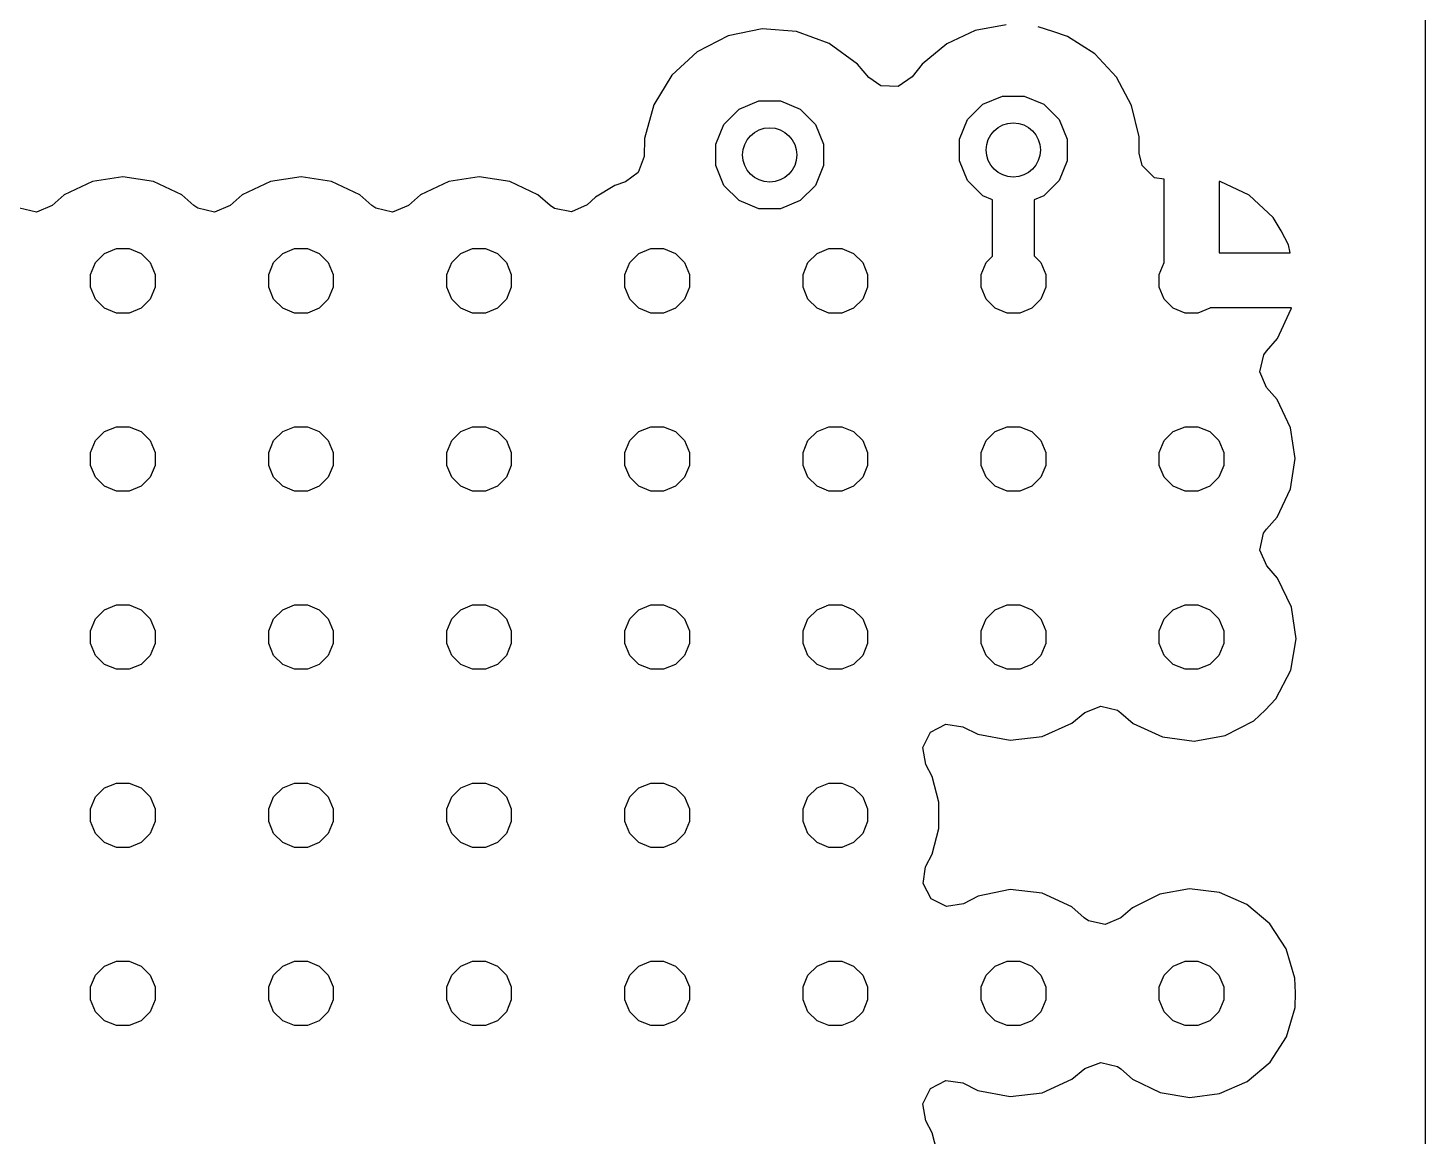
# Model space of a CAD drawing. Header units: inches. Extents: x 5.33 to 6.48, y -5.2 to -3.46.
# Drawn here: x 6.2804 to 6.4812, y -4.0155 to -3.8563 of the extents above; entities that cross this region are included whole.
import ezdxf

# ---------------------------------------------------------------- set-up
doc = ezdxf.new("R2010")
doc.units = ezdxf.units.IN
doc.header["$MEASUREMENT"] = 0
doc.layers.add('Top Layer', color=13, linetype='CONTINUOUS', true_color=0xc83434)

msp = doc.modelspace()

# ---------------------------------------------------------------- linework, layer by layer
at = {"layer": 'Top Layer', "linetype": 'CONTINUOUS'}
for p, q in [((6.48117, -3.5628), (6.48117, -4.32087)), ((6.421, -3.85581), (6.41655, -3.85664)), ((6.38104, -3.8574), (6.37661, -3.85968)), ((6.38591, -3.85642), (6.38104, -3.8574)), ((6.39087, -3.8568), (6.38591, -3.85642)), ((6.39554, -3.85851), (6.39087, -3.8568)), ((6.41655, -3.85664), (6.41245, -3.85855)), ((6.4277, -3.85676), (6.42557, -3.85612)), ((6.42981, -3.85751), (6.4277, -3.85676)), ((6.43372, -3.86), (6.42981, -3.85751)), ((6.37661, -3.85968), (6.37297, -3.86306)), ((6.39963, -3.86146), (6.39554, -3.85851)), ((6.41245, -3.85855), (6.40891, -3.86145)), ((6.40127, -3.86341), (6.39963, -3.86146)), ((6.40891, -3.86145), (6.40749, -3.86328)), ((6.43683, -3.86336), (6.43372, -3.86)), ((6.37297, -3.86306), (6.37038, -3.86731)), ((6.40298, -3.86459), (6.40127, -3.86341)), ((6.40749, -3.86328), (6.40545, -3.86467)), ((6.43899, -3.86739), (6.43683, -3.86336)), ((6.40545, -3.86467), (6.40298, -3.86459)), ((6.37038, -3.86731), (6.36903, -3.87217)), ((6.38044, -3.87012), (6.38262, -3.86794)), ((6.38262, -3.86794), (6.38547, -3.86676)), ((6.38547, -3.86676), (6.38855, -3.86676)), ((6.38855, -3.86676), (6.3914, -3.86794)), ((6.3914, -3.86794), (6.39358, -3.87012)), ((6.41544, -3.86941), (6.41762, -3.86723)), ((6.41762, -3.86723), (6.42047, -3.86605)), ((6.42047, -3.86605), (6.42355, -3.86605)), ((6.42355, -3.86605), (6.4264, -3.86723)), ((6.4264, -3.86723), (6.42858, -3.86941)), ((6.44007, -3.8719), (6.43899, -3.86739)), ((6.41426, -3.87226), (6.41544, -3.86941)), ((6.42858, -3.86941), (6.42976, -3.87226)), ((6.37926, -3.87297), (6.38044, -3.87012)), ((6.39358, -3.87012), (6.39476, -3.87297)), ((6.44009, -3.87425), (6.44007, -3.8719)), ((6.36903, -3.87217), (6.36896, -3.87472)), ((6.37926, -3.87605), (6.37926, -3.87297)), ((6.39476, -3.87297), (6.39476, -3.87605)), ((6.41426, -3.87534), (6.41426, -3.87226)), ((6.42976, -3.87226), (6.42976, -3.87534)), ((6.36896, -3.87472), (6.36813, -3.87705)), ((6.41544, -3.87819), (6.41426, -3.87534)), ((6.42976, -3.87534), (6.42858, -3.87819)), ((6.44053, -3.87603), (6.44009, -3.87425)), ((6.29409, -3.87764), (6.28971, -3.87831)), ((6.29848, -3.87831), (6.29409, -3.87764)), ((6.31969, -3.87764), (6.3153, -3.87831)), ((6.32407, -3.87831), (6.31969, -3.87764)), ((6.34528, -3.87764), (6.34089, -3.87831)), ((6.34966, -3.87831), (6.34528, -3.87764)), ((6.36813, -3.87705), (6.36629, -3.87838)), ((6.38044, -3.8789), (6.37926, -3.87605)), ((6.39476, -3.87605), (6.39358, -3.8789)), ((6.44228, -3.87778), (6.44053, -3.87603)), ((6.4437, -3.878), (6.44228, -3.87778)), ((6.28971, -3.87831), (6.28565, -3.88026)), ((6.30254, -3.88026), (6.29848, -3.87831)), ((6.3153, -3.87831), (6.31124, -3.88026)), ((6.32813, -3.88026), (6.32407, -3.87831)), ((6.34089, -3.87831), (6.33683, -3.88026)), ((6.35372, -3.88026), (6.34966, -3.87831)), ((6.36476, -3.87892), (6.36197, -3.88059)), ((6.36629, -3.87838), (6.36476, -3.87892)), ((6.38262, -3.88108), (6.38044, -3.8789)), ((6.39358, -3.8789), (6.3914, -3.88108)), ((6.41762, -3.88037), (6.41544, -3.87819)), ((6.42858, -3.87819), (6.4264, -3.88037)), ((6.4437, -3.88858), (6.4437, -3.878)), ((6.45173, -3.87835), (6.45157, -3.87833)), ((6.45157, -3.87833), (6.45157, -3.88858)), ((6.4559, -3.88029), (6.45173, -3.87835)), ((6.28392, -3.88176), (6.28165, -3.88273)), ((6.28565, -3.88026), (6.28392, -3.88176)), ((6.30427, -3.88176), (6.30254, -3.88026)), ((6.30483, -3.88217), (6.30427, -3.88176)), ((6.30951, -3.88176), (6.30724, -3.88273)), ((6.31124, -3.88026), (6.30951, -3.88176)), ((6.32986, -3.88176), (6.32813, -3.88026)), ((6.33042, -3.88217), (6.32986, -3.88176)), ((6.3351, -3.88176), (6.33283, -3.88273)), ((6.33683, -3.88026), (6.3351, -3.88176)), ((6.35545, -3.88176), (6.35372, -3.88026)), ((6.3561, -3.88222), (6.35545, -3.88176)), ((6.36077, -3.88169), (6.35852, -3.88271)), ((6.36197, -3.88059), (6.36077, -3.88169)), ((6.38547, -3.88226), (6.38262, -3.88108)), ((6.3914, -3.88108), (6.38855, -3.88226)), ((6.41901, -3.88095), (6.41762, -3.88037)), ((6.41901, -3.88907), (6.41901, -3.88095)), ((6.4264, -3.88037), (6.42501, -3.88095)), ((6.42501, -3.88095), (6.42501, -3.88903)), ((6.45932, -3.88348), (6.4559, -3.88029)), ((6.28165, -3.88273), (6.27924, -3.88217)), ((6.30724, -3.88273), (6.30483, -3.88217)), ((6.33283, -3.88273), (6.33042, -3.88217)), ((6.35852, -3.88271), (6.3561, -3.88222)), ((6.38855, -3.88226), (6.38547, -3.88226)), ((6.46048, -3.88542), (6.45932, -3.88348)), ((6.46153, -3.88744), (6.46048, -3.88542)), ((6.29145, -3.88867), (6.29315, -3.88796)), ((6.29315, -3.88796), (6.295, -3.88796)), ((6.295, -3.88796), (6.2967, -3.88867)), ((6.31704, -3.88867), (6.31874, -3.88796)), ((6.31874, -3.88796), (6.32059, -3.88796)), ((6.32059, -3.88796), (6.32229, -3.88867)), ((6.34263, -3.88867), (6.34433, -3.88796)), ((6.34433, -3.88796), (6.34618, -3.88796)), ((6.34618, -3.88796), (6.34788, -3.88867)), ((6.36822, -3.88867), (6.36992, -3.88796)), ((6.36992, -3.88796), (6.37177, -3.88796)), ((6.37177, -3.88796), (6.37347, -3.88867)), ((6.39381, -3.88867), (6.39552, -3.88796)), ((6.39552, -3.88796), (6.39736, -3.88796)), ((6.39736, -3.88796), (6.39906, -3.88867)), ((6.46177, -3.88858), (6.46153, -3.88744)), ((6.28944, -3.89168), (6.29015, -3.88997)), ((6.29015, -3.88997), (6.29145, -3.88867)), ((6.2967, -3.88867), (6.298, -3.88997)), ((6.298, -3.88997), (6.29871, -3.89168)), ((6.31503, -3.89168), (6.31574, -3.88997)), ((6.31574, -3.88997), (6.31704, -3.88867)), ((6.32229, -3.88867), (6.32359, -3.88997)), ((6.32359, -3.88997), (6.3243, -3.89168)), ((6.34062, -3.89168), (6.34133, -3.88997)), ((6.34133, -3.88997), (6.34263, -3.88867)), ((6.34788, -3.88867), (6.34918, -3.88997)), ((6.34918, -3.88997), (6.34989, -3.89168)), ((6.36621, -3.89168), (6.36692, -3.88997)), ((6.36692, -3.88997), (6.36822, -3.88867)), ((6.37347, -3.88867), (6.37477, -3.88997)), ((6.37477, -3.88997), (6.37548, -3.89168)), ((6.3918, -3.89168), (6.39251, -3.88997)), ((6.39251, -3.88997), (6.39381, -3.88867)), ((6.39906, -3.88867), (6.40037, -3.88997)), ((6.40037, -3.88997), (6.40107, -3.89168)), ((6.41739, -3.89168), (6.4181, -3.88997)), ((6.4181, -3.88997), (6.41901, -3.88907)), ((6.42501, -3.88903), (6.42596, -3.88997)), ((6.42596, -3.88997), (6.42666, -3.89168)), ((6.44298, -3.89168), (6.44369, -3.88997)), ((6.44369, -3.88997), (6.4437, -3.88996)), ((6.4437, -3.88996), (6.4437, -3.88858)), ((6.45157, -3.88858), (6.46177, -3.88858)), ((6.28944, -3.89352), (6.28944, -3.89168)), ((6.29871, -3.89168), (6.29871, -3.89352)), ((6.31503, -3.89352), (6.31503, -3.89168)), ((6.3243, -3.89168), (6.3243, -3.89352)), ((6.34062, -3.89352), (6.34062, -3.89168)), ((6.34989, -3.89168), (6.34989, -3.89352)), ((6.36621, -3.89352), (6.36621, -3.89168)), ((6.37548, -3.89168), (6.37548, -3.89352)), ((6.3918, -3.89352), (6.3918, -3.89168)), ((6.40107, -3.89168), (6.40107, -3.89352)), ((6.41739, -3.89352), (6.41739, -3.89168)), ((6.42666, -3.89168), (6.42666, -3.89352)), ((6.44298, -3.89352), (6.44298, -3.89168)), ((6.29015, -3.89522), (6.28944, -3.89352)), ((6.29871, -3.89352), (6.298, -3.89522)), ((6.31574, -3.89522), (6.31503, -3.89352)), ((6.3243, -3.89352), (6.32359, -3.89522)), ((6.34133, -3.89522), (6.34062, -3.89352)), ((6.34989, -3.89352), (6.34918, -3.89522)), ((6.36692, -3.89522), (6.36621, -3.89352)), ((6.37548, -3.89352), (6.37477, -3.89522)), ((6.39251, -3.89522), (6.3918, -3.89352)), ((6.40107, -3.89352), (6.40037, -3.89522)), ((6.4181, -3.89522), (6.41739, -3.89352)), ((6.42666, -3.89352), (6.42596, -3.89522)), ((6.44369, -3.89522), (6.44298, -3.89352)), ((6.29145, -3.89653), (6.29015, -3.89522)), ((6.298, -3.89522), (6.2967, -3.89653)), ((6.31704, -3.89653), (6.31574, -3.89522)), ((6.32359, -3.89522), (6.32229, -3.89653)), ((6.34263, -3.89653), (6.34133, -3.89522)), ((6.34918, -3.89522), (6.34788, -3.89653)), ((6.36822, -3.89653), (6.36692, -3.89522)), ((6.37477, -3.89522), (6.37347, -3.89653)), ((6.39381, -3.89653), (6.39251, -3.89522)), ((6.40037, -3.89522), (6.39906, -3.89653)), ((6.4194, -3.89653), (6.4181, -3.89522)), ((6.42596, -3.89522), (6.42465, -3.89653)), ((6.44499, -3.89653), (6.44369, -3.89522)), ((6.29315, -3.89723), (6.29145, -3.89653)), ((6.295, -3.89723), (6.29315, -3.89723)), ((6.2967, -3.89653), (6.295, -3.89723)), ((6.31874, -3.89723), (6.31704, -3.89653)), ((6.32059, -3.89723), (6.31874, -3.89723)), ((6.32229, -3.89653), (6.32059, -3.89723)), ((6.34433, -3.89723), (6.34263, -3.89653)), ((6.34618, -3.89723), (6.34433, -3.89723)), ((6.34788, -3.89653), (6.34618, -3.89723)), ((6.36992, -3.89723), (6.36822, -3.89653)), ((6.37177, -3.89723), (6.36992, -3.89723)), ((6.37347, -3.89653), (6.37177, -3.89723)), ((6.39552, -3.89723), (6.39381, -3.89653)), ((6.39736, -3.89723), (6.39552, -3.89723)), ((6.39906, -3.89653), (6.39736, -3.89723)), ((6.42111, -3.89723), (6.4194, -3.89653)), ((6.42295, -3.89723), (6.42111, -3.89723)), ((6.42465, -3.89653), (6.42295, -3.89723)), ((6.4467, -3.89723), (6.44499, -3.89653)), ((6.44854, -3.89723), (6.4467, -3.89723)), ((6.45024, -3.89653), (6.44854, -3.89723)), ((6.45031, -3.89646), (6.45024, -3.89653)), ((6.46197, -3.89646), (6.45031, -3.89646)), ((6.45997, -3.90089), (6.46195, -3.89663)), ((6.46195, -3.89663), (6.46197, -3.89646)), ((6.4584, -3.90269), (6.45997, -3.90089)), ((6.45743, -3.90566), (6.45799, -3.90325)), ((6.45799, -3.90325), (6.4584, -3.90269)), ((6.4584, -3.90794), (6.45743, -3.90566)), ((6.4599, -3.90967), (6.4584, -3.90794)), ((6.46185, -3.91372), (6.4599, -3.90967)), ((6.29145, -3.91426), (6.29315, -3.91356)), ((6.29315, -3.91356), (6.295, -3.91356)), ((6.295, -3.91356), (6.2967, -3.91426)), ((6.31704, -3.91426), (6.31874, -3.91356)), ((6.31874, -3.91356), (6.32059, -3.91356)), ((6.32059, -3.91356), (6.32229, -3.91426)), ((6.34263, -3.91426), (6.34433, -3.91356)), ((6.34433, -3.91356), (6.34618, -3.91356)), ((6.34618, -3.91356), (6.34788, -3.91426)), ((6.36822, -3.91426), (6.36992, -3.91356)), ((6.36992, -3.91356), (6.37177, -3.91356)), ((6.37177, -3.91356), (6.37347, -3.91426)), ((6.39381, -3.91426), (6.39552, -3.91356)), ((6.39552, -3.91356), (6.39736, -3.91356)), ((6.39736, -3.91356), (6.39906, -3.91426)), ((6.4194, -3.91426), (6.42111, -3.91356)), ((6.42111, -3.91356), (6.42295, -3.91356)), ((6.42295, -3.91356), (6.42465, -3.91426)), ((6.44499, -3.91426), (6.4467, -3.91356)), ((6.4467, -3.91356), (6.44854, -3.91356)), ((6.44854, -3.91356), (6.45024, -3.91426)), ((6.46251, -3.91811), (6.46185, -3.91372)), ((6.28944, -3.91727), (6.29015, -3.91556)), ((6.29015, -3.91556), (6.29145, -3.91426)), ((6.2967, -3.91426), (6.298, -3.91556)), ((6.298, -3.91556), (6.29871, -3.91727)), ((6.31503, -3.91727), (6.31574, -3.91556)), ((6.31574, -3.91556), (6.31704, -3.91426)), ((6.32229, -3.91426), (6.32359, -3.91556)), ((6.32359, -3.91556), (6.3243, -3.91727)), ((6.34062, -3.91727), (6.34133, -3.91556)), ((6.34133, -3.91556), (6.34263, -3.91426)), ((6.34788, -3.91426), (6.34918, -3.91556)), ((6.34918, -3.91556), (6.34989, -3.91727)), ((6.36621, -3.91727), (6.36692, -3.91556)), ((6.36692, -3.91556), (6.36822, -3.91426)), ((6.37347, -3.91426), (6.37477, -3.91556)), ((6.37477, -3.91556), (6.37548, -3.91727)), ((6.3918, -3.91727), (6.39251, -3.91556)), ((6.39251, -3.91556), (6.39381, -3.91426)), ((6.39906, -3.91426), (6.40037, -3.91556)), ((6.40037, -3.91556), (6.40107, -3.91727)), ((6.41739, -3.91727), (6.4181, -3.91556)), ((6.4181, -3.91556), (6.4194, -3.91426)), ((6.42465, -3.91426), (6.42596, -3.91556)), ((6.42596, -3.91556), (6.42666, -3.91727)), ((6.44298, -3.91727), (6.44369, -3.91556)), ((6.44369, -3.91556), (6.44499, -3.91426)), ((6.45024, -3.91426), (6.45155, -3.91556)), ((6.45155, -3.91556), (6.45225, -3.91727)), ((6.28944, -3.91911), (6.28944, -3.91727)), ((6.29871, -3.91727), (6.29871, -3.91911)), ((6.31503, -3.91911), (6.31503, -3.91727)), ((6.3243, -3.91727), (6.3243, -3.91911)), ((6.34062, -3.91911), (6.34062, -3.91727)), ((6.34989, -3.91727), (6.34989, -3.91911)), ((6.36621, -3.91911), (6.36621, -3.91727)), ((6.37548, -3.91727), (6.37548, -3.91911)), ((6.3918, -3.91911), (6.3918, -3.91727)), ((6.40107, -3.91727), (6.40107, -3.91911)), ((6.41739, -3.91911), (6.41739, -3.91727)), ((6.42666, -3.91727), (6.42666, -3.91911)), ((6.44298, -3.91911), (6.44298, -3.91727)), ((6.45225, -3.91727), (6.45225, -3.91911)), ((6.46185, -3.9225), (6.46251, -3.91811)), ((6.29015, -3.92081), (6.28944, -3.91911)), ((6.29871, -3.91911), (6.298, -3.92081)), ((6.31574, -3.92081), (6.31503, -3.91911)), ((6.3243, -3.91911), (6.32359, -3.92081)), ((6.34133, -3.92081), (6.34062, -3.91911)), ((6.34989, -3.91911), (6.34918, -3.92081)), ((6.36692, -3.92081), (6.36621, -3.91911)), ((6.37548, -3.91911), (6.37477, -3.92081)), ((6.39251, -3.92081), (6.3918, -3.91911)), ((6.40107, -3.91911), (6.40037, -3.92081)), ((6.4181, -3.92081), (6.41739, -3.91911)), ((6.42666, -3.91911), (6.42596, -3.92081)), ((6.44369, -3.92081), (6.44298, -3.91911)), ((6.45225, -3.91911), (6.45155, -3.92081)), ((6.29145, -3.92212), (6.29015, -3.92081)), ((6.29315, -3.92282), (6.29145, -3.92212)), ((6.2967, -3.92212), (6.295, -3.92282)), ((6.298, -3.92081), (6.2967, -3.92212)), ((6.31704, -3.92212), (6.31574, -3.92081)), ((6.31874, -3.92282), (6.31704, -3.92212)), ((6.32229, -3.92212), (6.32059, -3.92282)), ((6.32359, -3.92081), (6.32229, -3.92212)), ((6.34263, -3.92212), (6.34133, -3.92081)), ((6.34433, -3.92282), (6.34263, -3.92212)), ((6.34788, -3.92212), (6.34618, -3.92282)), ((6.34918, -3.92081), (6.34788, -3.92212)), ((6.36822, -3.92212), (6.36692, -3.92081)), ((6.36992, -3.92282), (6.36822, -3.92212)), ((6.37347, -3.92212), (6.37177, -3.92282)), ((6.37477, -3.92081), (6.37347, -3.92212)), ((6.39381, -3.92212), (6.39251, -3.92081)), ((6.39552, -3.92282), (6.39381, -3.92212)), ((6.39906, -3.92212), (6.39736, -3.92282)), ((6.40037, -3.92081), (6.39906, -3.92212)), ((6.4194, -3.92212), (6.4181, -3.92081)), ((6.42111, -3.92282), (6.4194, -3.92212)), ((6.42465, -3.92212), (6.42295, -3.92282)), ((6.42596, -3.92081), (6.42465, -3.92212)), ((6.44499, -3.92212), (6.44369, -3.92081)), ((6.4467, -3.92282), (6.44499, -3.92212)), ((6.45024, -3.92212), (6.44854, -3.92282)), ((6.45155, -3.92081), (6.45024, -3.92212)), ((6.295, -3.92282), (6.29315, -3.92282)), ((6.32059, -3.92282), (6.31874, -3.92282)), ((6.34618, -3.92282), (6.34433, -3.92282)), ((6.37177, -3.92282), (6.36992, -3.92282)), ((6.39736, -3.92282), (6.39552, -3.92282)), ((6.42295, -3.92282), (6.42111, -3.92282)), ((6.44854, -3.92282), (6.4467, -3.92282)), ((6.4599, -3.92656), (6.46185, -3.9225)), ((6.4584, -3.92828), (6.4599, -3.92656)), ((6.45744, -3.93128), (6.45797, -3.92887)), ((6.45797, -3.92887), (6.4584, -3.92828)), ((6.45842, -3.93355), (6.45744, -3.93128)), ((6.45998, -3.93532), (6.45842, -3.93355)), ((6.462, -3.9395), (6.45998, -3.93532)), ((6.29015, -3.94115), (6.29145, -3.93985)), ((6.29145, -3.93985), (6.29315, -3.93915)), ((6.29315, -3.93915), (6.295, -3.93915)), ((6.295, -3.93915), (6.2967, -3.93985)), ((6.2967, -3.93985), (6.298, -3.94115)), ((6.31574, -3.94115), (6.31704, -3.93985)), ((6.31704, -3.93985), (6.31874, -3.93915)), ((6.31874, -3.93915), (6.32059, -3.93915)), ((6.32059, -3.93915), (6.32229, -3.93985)), ((6.32229, -3.93985), (6.32359, -3.94115)), ((6.34133, -3.94115), (6.34263, -3.93985)), ((6.34263, -3.93985), (6.34433, -3.93915)), ((6.34433, -3.93915), (6.34618, -3.93915)), ((6.34618, -3.93915), (6.34788, -3.93985)), ((6.34788, -3.93985), (6.34918, -3.94115)), ((6.36692, -3.94115), (6.36822, -3.93985)), ((6.36822, -3.93985), (6.36992, -3.93915)), ((6.36992, -3.93915), (6.37177, -3.93915)), ((6.37177, -3.93915), (6.37347, -3.93985)), ((6.37347, -3.93985), (6.37477, -3.94115)), ((6.39251, -3.94115), (6.39381, -3.93985)), ((6.39381, -3.93985), (6.39552, -3.93915)), ((6.39552, -3.93915), (6.39736, -3.93915)), ((6.39736, -3.93915), (6.39906, -3.93985)), ((6.39906, -3.93985), (6.40037, -3.94115)), ((6.4181, -3.94115), (6.4194, -3.93985)), ((6.4194, -3.93985), (6.42111, -3.93915)), ((6.42111, -3.93915), (6.42295, -3.93915)), ((6.42295, -3.93915), (6.42465, -3.93985)), ((6.42465, -3.93985), (6.42596, -3.94115)), ((6.44369, -3.94115), (6.44499, -3.93985)), ((6.44499, -3.93985), (6.4467, -3.93915)), ((6.4467, -3.93915), (6.44854, -3.93915)), ((6.44854, -3.93915), (6.45024, -3.93985)), ((6.45024, -3.93985), (6.45155, -3.94115)), ((6.46263, -3.94402), (6.462, -3.9395)), ((6.28944, -3.94286), (6.29015, -3.94115)), ((6.298, -3.94115), (6.29871, -3.94286)), ((6.31503, -3.94286), (6.31574, -3.94115)), ((6.32359, -3.94115), (6.3243, -3.94286)), ((6.34062, -3.94286), (6.34133, -3.94115)), ((6.34918, -3.94115), (6.34989, -3.94286)), ((6.36621, -3.94286), (6.36692, -3.94115)), ((6.37477, -3.94115), (6.37548, -3.94286)), ((6.3918, -3.94286), (6.39251, -3.94115)), ((6.40037, -3.94115), (6.40107, -3.94286)), ((6.41739, -3.94286), (6.4181, -3.94115)), ((6.42596, -3.94115), (6.42666, -3.94286)), ((6.44298, -3.94286), (6.44369, -3.94115)), ((6.45155, -3.94115), (6.45225, -3.94286)), ((6.28944, -3.9447), (6.28944, -3.94286)), ((6.29871, -3.94286), (6.29871, -3.9447)), ((6.31503, -3.9447), (6.31503, -3.94286)), ((6.3243, -3.94286), (6.3243, -3.9447)), ((6.34062, -3.9447), (6.34062, -3.94286)), ((6.34989, -3.94286), (6.34989, -3.9447)), ((6.36621, -3.9447), (6.36621, -3.94286)), ((6.37548, -3.94286), (6.37548, -3.9447)), ((6.3918, -3.9447), (6.3918, -3.94286)), ((6.40107, -3.94286), (6.40107, -3.9447)), ((6.41739, -3.9447), (6.41739, -3.94286)), ((6.42666, -3.94286), (6.42666, -3.9447)), ((6.44298, -3.9447), (6.44298, -3.94286)), ((6.45225, -3.94286), (6.45225, -3.9447)), ((6.46186, -3.94851), (6.46263, -3.94402)), ((6.29015, -3.9464), (6.28944, -3.9447)), ((6.29871, -3.9447), (6.298, -3.9464)), ((6.31574, -3.9464), (6.31503, -3.9447)), ((6.3243, -3.9447), (6.32359, -3.9464)), ((6.34133, -3.9464), (6.34062, -3.9447)), ((6.34989, -3.9447), (6.34918, -3.9464)), ((6.36692, -3.9464), (6.36621, -3.9447)), ((6.37548, -3.9447), (6.37477, -3.9464)), ((6.39251, -3.9464), (6.3918, -3.9447)), ((6.40107, -3.9447), (6.40037, -3.9464)), ((6.4181, -3.9464), (6.41739, -3.9447)), ((6.42666, -3.9447), (6.42596, -3.9464)), ((6.44369, -3.9464), (6.44298, -3.9447)), ((6.45225, -3.9447), (6.45155, -3.9464)), ((6.29145, -3.94771), (6.29015, -3.9464)), ((6.29315, -3.94841), (6.29145, -3.94771)), ((6.2967, -3.94771), (6.295, -3.94841)), ((6.298, -3.9464), (6.2967, -3.94771)), ((6.31704, -3.94771), (6.31574, -3.9464)), ((6.31874, -3.94841), (6.31704, -3.94771)), ((6.32229, -3.94771), (6.32059, -3.94841)), ((6.32359, -3.9464), (6.32229, -3.94771)), ((6.34263, -3.94771), (6.34133, -3.9464)), ((6.34433, -3.94841), (6.34263, -3.94771)), ((6.34788, -3.94771), (6.34618, -3.94841)), ((6.34918, -3.9464), (6.34788, -3.94771)), ((6.36822, -3.94771), (6.36692, -3.9464)), ((6.36992, -3.94841), (6.36822, -3.94771)), ((6.37347, -3.94771), (6.37177, -3.94841)), ((6.37477, -3.9464), (6.37347, -3.94771)), ((6.39381, -3.94771), (6.39251, -3.9464)), ((6.39552, -3.94841), (6.39381, -3.94771)), ((6.39906, -3.94771), (6.39736, -3.94841)), ((6.40037, -3.9464), (6.39906, -3.94771)), ((6.4194, -3.94771), (6.4181, -3.9464)), ((6.42111, -3.94841), (6.4194, -3.94771)), ((6.42465, -3.94771), (6.42295, -3.94841)), ((6.42596, -3.9464), (6.42465, -3.94771)), ((6.44499, -3.94771), (6.44369, -3.9464)), ((6.4467, -3.94841), (6.44499, -3.94771)), ((6.45024, -3.94771), (6.44854, -3.94841)), ((6.45155, -3.9464), (6.45024, -3.94771)), ((6.295, -3.94841), (6.29315, -3.94841)), ((6.32059, -3.94841), (6.31874, -3.94841)), ((6.34618, -3.94841), (6.34433, -3.94841)), ((6.37177, -3.94841), (6.36992, -3.94841)), ((6.39736, -3.94841), (6.39552, -3.94841)), ((6.42295, -3.94841), (6.42111, -3.94841)), ((6.44854, -3.94841), (6.4467, -3.94841)), ((6.45972, -3.95263), (6.46186, -3.94851)), ((6.4323, -3.95459), (6.4346, -3.95368)), ((6.4346, -3.95368), (6.43699, -3.9543)), ((6.45657, -3.95579), (6.45819, -3.95426)), ((6.45819, -3.95426), (6.45972, -3.95263)), ((6.42614, -3.95806), (6.43044, -3.95612)), ((6.43044, -3.95612), (6.4323, -3.95459)), ((6.43699, -3.9543), (6.43744, -3.95464)), ((6.43744, -3.95464), (6.43923, -3.95617)), ((6.43923, -3.95617), (6.44344, -3.95813)), ((6.45247, -3.95793), (6.45657, -3.95579)), ((6.40903, -3.95966), (6.41013, -3.95744)), ((6.41013, -3.95744), (6.41232, -3.95629)), ((6.41232, -3.95629), (6.41476, -3.95665)), ((6.41476, -3.95665), (6.41477, -3.95665)), ((6.41477, -3.95665), (6.41691, -3.95771)), ((6.41691, -3.95771), (6.42154, -3.9586)), ((6.42154, -3.9586), (6.42614, -3.95806)), ((6.44344, -3.95813), (6.44797, -3.95873)), ((6.44797, -3.95873), (6.45247, -3.95793)), ((6.40945, -3.9621), (6.40903, -3.95966)), ((6.41036, -3.96382), (6.40945, -3.9621)), ((6.41133, -3.96751), (6.41036, -3.96382)), ((6.29015, -3.96675), (6.29145, -3.96544)), ((6.29145, -3.96544), (6.29315, -3.96474)), ((6.29315, -3.96474), (6.295, -3.96474)), ((6.295, -3.96474), (6.2967, -3.96544)), ((6.2967, -3.96544), (6.298, -3.96675)), ((6.31574, -3.96675), (6.31704, -3.96544)), ((6.31704, -3.96544), (6.31874, -3.96474)), ((6.31874, -3.96474), (6.32059, -3.96474)), ((6.32059, -3.96474), (6.32229, -3.96544)), ((6.32229, -3.96544), (6.32359, -3.96675)), ((6.34133, -3.96675), (6.34263, -3.96544)), ((6.34263, -3.96544), (6.34433, -3.96474)), ((6.34433, -3.96474), (6.34618, -3.96474)), ((6.34618, -3.96474), (6.34788, -3.96544)), ((6.34788, -3.96544), (6.34918, -3.96675)), ((6.36692, -3.96675), (6.36822, -3.96544)), ((6.36822, -3.96544), (6.36992, -3.96474)), ((6.36992, -3.96474), (6.37177, -3.96474)), ((6.37177, -3.96474), (6.37347, -3.96544)), ((6.37347, -3.96544), (6.37477, -3.96675)), ((6.39251, -3.96675), (6.39381, -3.96544)), ((6.39381, -3.96544), (6.39552, -3.96474)), ((6.39552, -3.96474), (6.39736, -3.96474)), ((6.39736, -3.96474), (6.39906, -3.96544)), ((6.39906, -3.96544), (6.40037, -3.96675)), ((6.28944, -3.96845), (6.29015, -3.96675)), ((6.298, -3.96675), (6.29871, -3.96845)), ((6.31503, -3.96845), (6.31574, -3.96675)), ((6.32359, -3.96675), (6.3243, -3.96845)), ((6.34062, -3.96845), (6.34133, -3.96675)), ((6.34918, -3.96675), (6.34989, -3.96845)), ((6.36621, -3.96845), (6.36692, -3.96675)), ((6.37477, -3.96675), (6.37548, -3.96845)), ((6.3918, -3.96845), (6.39251, -3.96675)), ((6.40037, -3.96675), (6.40107, -3.96845)), ((6.41133, -3.97127), (6.41133, -3.96751)), ((6.28944, -3.97029), (6.28944, -3.96845)), ((6.29015, -3.97199), (6.28944, -3.97029)), ((6.29871, -3.97029), (6.298, -3.97199)), ((6.29871, -3.96845), (6.29871, -3.97029)), ((6.31503, -3.97029), (6.31503, -3.96845)), ((6.31574, -3.97199), (6.31503, -3.97029)), ((6.3243, -3.97029), (6.32359, -3.97199)), ((6.3243, -3.96845), (6.3243, -3.97029)), ((6.34062, -3.97029), (6.34062, -3.96845)), ((6.34133, -3.97199), (6.34062, -3.97029)), ((6.34989, -3.97029), (6.34918, -3.97199)), ((6.34989, -3.96845), (6.34989, -3.97029)), ((6.36621, -3.97029), (6.36621, -3.96845)), ((6.36692, -3.97199), (6.36621, -3.97029)), ((6.37548, -3.97029), (6.37477, -3.97199)), ((6.37548, -3.96845), (6.37548, -3.97029)), ((6.3918, -3.97029), (6.3918, -3.96845)), ((6.39251, -3.97199), (6.3918, -3.97029)), ((6.40107, -3.97029), (6.40037, -3.97199)), ((6.40107, -3.96845), (6.40107, -3.97029)), ((6.29145, -3.9733), (6.29015, -3.97199)), ((6.298, -3.97199), (6.2967, -3.9733)), ((6.31704, -3.9733), (6.31574, -3.97199)), ((6.32359, -3.97199), (6.32229, -3.9733)), ((6.34263, -3.9733), (6.34133, -3.97199)), ((6.34918, -3.97199), (6.34788, -3.9733)), ((6.36822, -3.9733), (6.36692, -3.97199)), ((6.37477, -3.97199), (6.37347, -3.9733)), ((6.39381, -3.9733), (6.39251, -3.97199)), ((6.40037, -3.97199), (6.39906, -3.9733)), ((6.41036, -3.97496), (6.41133, -3.97127)), ((6.29315, -3.974), (6.29145, -3.9733)), ((6.295, -3.974), (6.29315, -3.974)), ((6.2967, -3.9733), (6.295, -3.974)), ((6.31874, -3.974), (6.31704, -3.9733)), ((6.32059, -3.974), (6.31874, -3.974)), ((6.32229, -3.9733), (6.32059, -3.974)), ((6.34433, -3.974), (6.34263, -3.9733)), ((6.34618, -3.974), (6.34433, -3.974)), ((6.34788, -3.9733), (6.34618, -3.974)), ((6.36992, -3.974), (6.36822, -3.9733)), ((6.37177, -3.974), (6.36992, -3.974)), ((6.37347, -3.9733), (6.37177, -3.974)), ((6.39552, -3.974), (6.39381, -3.9733)), ((6.39736, -3.974), (6.39552, -3.974)), ((6.39906, -3.9733), (6.39736, -3.974)), ((6.40945, -3.97668), (6.41036, -3.97496)), ((6.40905, -3.9792), (6.40941, -3.97676)), ((6.40941, -3.97676), (6.40945, -3.97668)), ((6.41019, -3.98139), (6.40905, -3.9792)), ((6.42157, -3.98004), (6.41697, -3.98099)), ((6.42616, -3.98057), (6.42157, -3.98004)), ((6.44733, -3.97995), (6.44308, -3.98069)), ((6.45161, -3.98047), (6.44733, -3.97995)), ((6.4124, -3.9825), (6.41019, -3.98139)), ((6.41484, -3.98209), (6.4124, -3.9825)), ((6.41697, -3.98099), (6.41484, -3.98209)), ((6.43042, -3.98255), (6.42616, -3.98057)), ((6.44308, -3.98069), (6.43915, -3.98265)), ((6.45557, -3.98219), (6.45161, -3.98047)), ((6.45886, -3.98497), (6.45557, -3.98219)), ((6.43221, -3.98412), (6.43042, -3.98255)), ((6.43279, -3.98454), (6.43221, -3.98412)), ((6.43748, -3.98411), (6.4352, -3.98509)), ((6.43915, -3.98265), (6.43748, -3.98411)), ((6.4352, -3.98509), (6.43279, -3.98454)), ((6.46122, -3.98858), (6.45886, -3.98497)), ((6.29145, -3.99103), (6.29315, -3.99033)), ((6.29315, -3.99033), (6.295, -3.99033)), ((6.295, -3.99033), (6.2967, -3.99103)), ((6.31704, -3.99103), (6.31874, -3.99033)), ((6.31874, -3.99033), (6.32059, -3.99033)), ((6.32059, -3.99033), (6.32229, -3.99103)), ((6.34263, -3.99103), (6.34433, -3.99033)), ((6.34433, -3.99033), (6.34618, -3.99033)), ((6.34618, -3.99033), (6.34788, -3.99103)), ((6.36822, -3.99103), (6.36992, -3.99033)), ((6.36992, -3.99033), (6.37177, -3.99033)), ((6.37177, -3.99033), (6.37347, -3.99103)), ((6.39381, -3.99103), (6.39552, -3.99033)), ((6.39552, -3.99033), (6.39736, -3.99033)), ((6.39736, -3.99033), (6.39906, -3.99103)), ((6.4194, -3.99103), (6.42111, -3.99033)), ((6.42111, -3.99033), (6.42295, -3.99033)), ((6.42295, -3.99033), (6.42465, -3.99103)), ((6.44499, -3.99103), (6.4467, -3.99033)), ((6.4467, -3.99033), (6.44854, -3.99033)), ((6.44854, -3.99033), (6.45024, -3.99103)), ((6.46247, -3.99278), (6.46122, -3.98858)), ((6.28944, -3.99404), (6.29015, -3.99234)), ((6.29015, -3.99234), (6.29145, -3.99103)), ((6.2967, -3.99103), (6.298, -3.99234)), ((6.298, -3.99234), (6.29871, -3.99404)), ((6.31503, -3.99404), (6.31574, -3.99234)), ((6.31574, -3.99234), (6.31704, -3.99103)), ((6.32229, -3.99103), (6.32359, -3.99234)), ((6.32359, -3.99234), (6.3243, -3.99404)), ((6.34062, -3.99404), (6.34133, -3.99234)), ((6.34133, -3.99234), (6.34263, -3.99103)), ((6.34788, -3.99103), (6.34918, -3.99234)), ((6.34918, -3.99234), (6.34989, -3.99404)), ((6.36621, -3.99404), (6.36692, -3.99234)), ((6.36692, -3.99234), (6.36822, -3.99103)), ((6.37347, -3.99103), (6.37477, -3.99234)), ((6.37477, -3.99234), (6.37548, -3.99404)), ((6.3918, -3.99404), (6.39251, -3.99234)), ((6.39251, -3.99234), (6.39381, -3.99103)), ((6.39906, -3.99103), (6.40037, -3.99234)), ((6.40037, -3.99234), (6.40107, -3.99404)), ((6.41739, -3.99404), (6.4181, -3.99234)), ((6.4181, -3.99234), (6.4194, -3.99103)), ((6.42465, -3.99103), (6.42596, -3.99234)), ((6.42596, -3.99234), (6.42666, -3.99404)), ((6.44298, -3.99404), (6.44369, -3.99234)), ((6.44369, -3.99234), (6.44499, -3.99103)), ((6.45024, -3.99103), (6.45155, -3.99234)), ((6.45155, -3.99234), (6.45225, -3.99404)), ((6.28944, -3.99588), (6.28944, -3.99404)), ((6.29871, -3.99404), (6.29871, -3.99588)), ((6.31503, -3.99588), (6.31503, -3.99404)), ((6.3243, -3.99404), (6.3243, -3.99588)), ((6.34062, -3.99588), (6.34062, -3.99404)), ((6.34989, -3.99404), (6.34989, -3.99588)), ((6.36621, -3.99588), (6.36621, -3.99404)), ((6.37548, -3.99404), (6.37548, -3.99588)), ((6.3918, -3.99588), (6.3918, -3.99404)), ((6.40107, -3.99404), (6.40107, -3.99588)), ((6.41739, -3.99588), (6.41739, -3.99404)), ((6.42666, -3.99404), (6.42666, -3.99588)), ((6.44298, -3.99588), (6.44298, -3.99404)), ((6.45225, -3.99404), (6.45225, -3.99588)), ((6.46253, -3.9949), (6.46247, -3.99278)), ((6.29015, -3.99759), (6.28944, -3.99588)), ((6.29871, -3.99588), (6.298, -3.99759)), ((6.31574, -3.99759), (6.31503, -3.99588)), ((6.3243, -3.99588), (6.32359, -3.99759)), ((6.34133, -3.99759), (6.34062, -3.99588)), ((6.34989, -3.99588), (6.34918, -3.99759)), ((6.36692, -3.99759), (6.36621, -3.99588)), ((6.37548, -3.99588), (6.37477, -3.99759)), ((6.39251, -3.99759), (6.3918, -3.99588)), ((6.40107, -3.99588), (6.40037, -3.99759)), ((6.4181, -3.99759), (6.41739, -3.99588)), ((6.42666, -3.99588), (6.42596, -3.99759)), ((6.44369, -3.99759), (6.44298, -3.99588)), ((6.45225, -3.99588), (6.45155, -3.99759)), ((6.46248, -3.997), (6.46253, -3.9949)), ((6.29145, -3.99889), (6.29015, -3.99759)), ((6.298, -3.99759), (6.2967, -3.99889)), ((6.31704, -3.99889), (6.31574, -3.99759)), ((6.32359, -3.99759), (6.32229, -3.99889)), ((6.34263, -3.99889), (6.34133, -3.99759)), ((6.34918, -3.99759), (6.34788, -3.99889)), ((6.36822, -3.99889), (6.36692, -3.99759)), ((6.37477, -3.99759), (6.37347, -3.99889)), ((6.39381, -3.99889), (6.39251, -3.99759)), ((6.40037, -3.99759), (6.39906, -3.99889)), ((6.4194, -3.99889), (6.4181, -3.99759)), ((6.42596, -3.99759), (6.42465, -3.99889)), ((6.44499, -3.99889), (6.44369, -3.99759)), ((6.45155, -3.99759), (6.45024, -3.99889)), ((6.46124, -4.0012), (6.46248, -3.997)), ((6.29315, -3.99959), (6.29145, -3.99889)), ((6.295, -3.99959), (6.29315, -3.99959)), ((6.2967, -3.99889), (6.295, -3.99959)), ((6.31874, -3.99959), (6.31704, -3.99889)), ((6.32059, -3.99959), (6.31874, -3.99959)), ((6.32229, -3.99889), (6.32059, -3.99959)), ((6.34433, -3.99959), (6.34263, -3.99889)), ((6.34618, -3.99959), (6.34433, -3.99959)), ((6.34788, -3.99889), (6.34618, -3.99959)), ((6.36992, -3.99959), (6.36822, -3.99889)), ((6.37177, -3.99959), (6.36992, -3.99959)), ((6.37347, -3.99889), (6.37177, -3.99959)), ((6.39552, -3.99959), (6.39381, -3.99889)), ((6.39736, -3.99959), (6.39552, -3.99959)), ((6.39906, -3.99889), (6.39736, -3.99959)), ((6.42111, -3.99959), (6.4194, -3.99889)), ((6.42295, -3.99959), (6.42111, -3.99959)), ((6.42465, -3.99889), (6.42295, -3.99959)), ((6.4467, -3.99959), (6.44499, -3.99889)), ((6.44854, -3.99959), (6.4467, -3.99959)), ((6.45024, -3.99889), (6.44854, -3.99959)), ((6.45889, -4.00482), (6.46124, -4.0012)), ((6.43044, -4.0073), (6.4323, -4.00577)), ((6.4323, -4.00577), (6.4346, -4.00487)), ((6.4346, -4.00487), (6.43699, -4.00548)), ((6.43699, -4.00548), (6.43745, -4.00582)), ((6.43745, -4.00582), (6.43914, -4.00728)), ((6.45559, -4.00762), (6.45889, -4.00482)), ((6.41013, -4.00863), (6.41232, -4.00748)), ((6.41232, -4.00748), (6.41476, -4.00783)), ((6.41476, -4.00783), (6.41477, -4.00783)), ((6.41477, -4.00783), (6.41691, -4.00889)), ((6.42614, -4.00924), (6.43044, -4.0073)), ((6.43914, -4.00728), (6.44309, -4.0092)), ((6.45164, -4.00936), (6.45559, -4.00762)), ((6.40903, -4.01084), (6.41013, -4.00863)), ((6.41691, -4.00889), (6.42154, -4.00978)), ((6.42154, -4.00978), (6.42614, -4.00924)), ((6.44309, -4.0092), (6.44735, -4.0099)), ((6.44735, -4.0099), (6.45164, -4.00936)), ((6.40945, -4.01328), (6.40903, -4.01084)), ((6.41036, -4.015), (6.40945, -4.01328)), ((6.41133, -4.01869), (6.41036, -4.015))]:
    msp.add_line(p, q, dxfattribs=at)
at = {"layer": 'Top Layer'}
for centre in [(6.42201, -3.8738), (6.42201, -3.8738), (6.38701, -3.87451), (6.38701, -3.87451)]:
    msp.add_circle(centre, 0.0039, dxfattribs=at)

doc.saveas('drawing.dxf')
